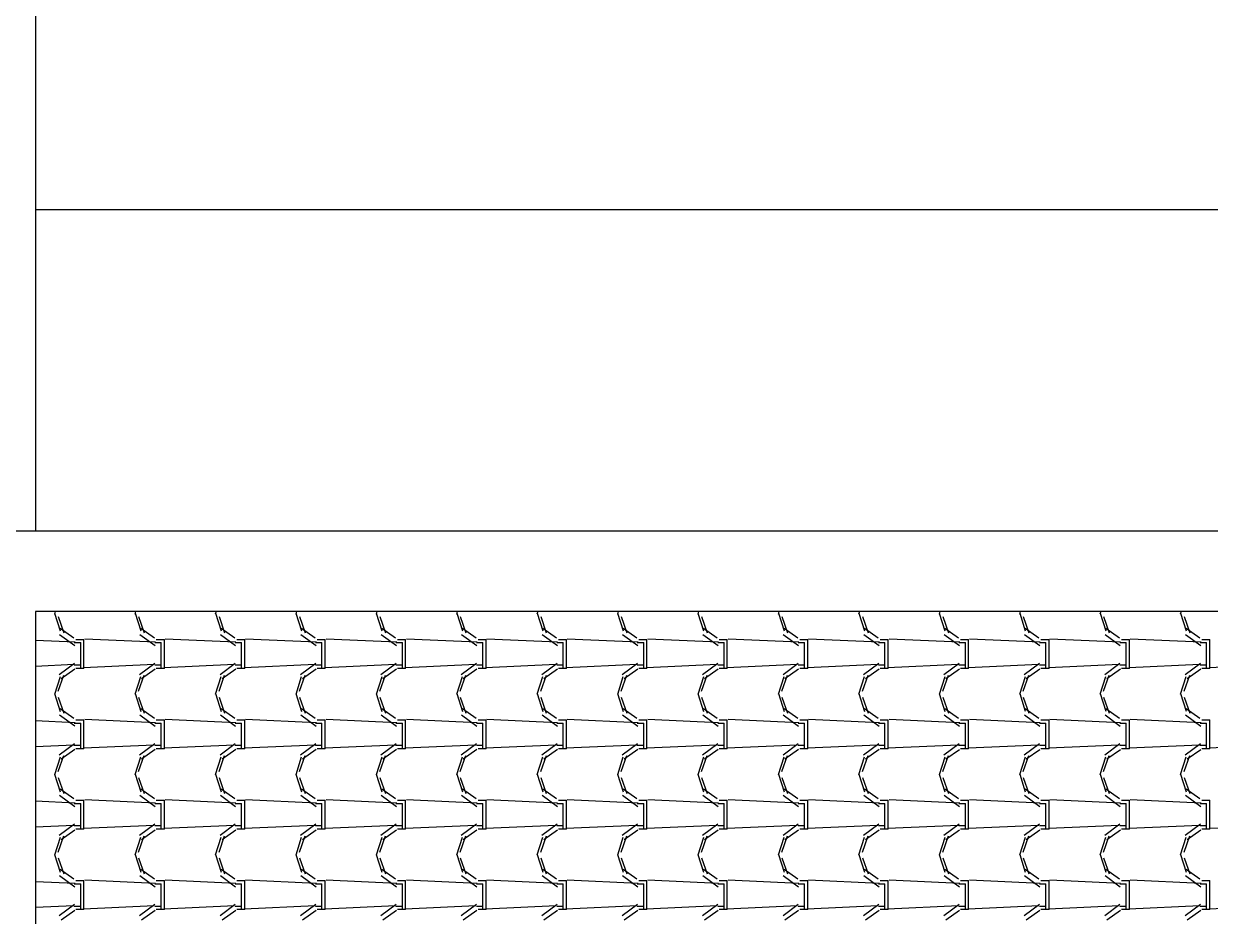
# Model space of a CAD drawing. Header units: millimetres. Extents: x -336 to -33, y -135 to 770.
# Drawn here: x -310.502 to -306.076, y 745.684 to 749.015 of the extents above; entities that cross this region are included whole.
import ezdxf

# ---------------------------------------------------------------- set-up
doc = ezdxf.new("R2010")
doc.units = ezdxf.units.MM
doc.header["$LTSCALE"] = 50
doc.header["$MEASUREMENT"] = 0
doc.layers.add('-HIDRO', color=8, linetype='CONTINUOUS')
doc.layers.add('COTA', color=7, linetype='CONTINUOUS')

msp = doc.modelspace()

# ---------------------------------------------------------------- linework, layer by layer
at = {"layer": '-HIDRO', "linetype": 'Continuous'}
for p, q in [((-310.458, 753.1228), (-310.458, 747.1206)), ((-302.758, 747.1206), (-310.758, 747.1206)), ((-303.058, 746.8206), (-310.458, 746.8206)), ((-310.458, 746.8206), (-310.458, 726.4028)), ((-310.3847, 746.8206), (-310.3876, 746.8114)), ((-310.3868, 746.8146), (-310.3658, 746.7486)), ((-310.3737, 746.802), (-310.3527, 746.742)), ((-310.0847, 746.8206), (-310.0876, 746.8114)), ((-310.0868, 746.8146), (-310.0658, 746.7486)), ((-310.0737, 746.802), (-310.0527, 746.742)), ((-309.7847, 746.8206), (-309.7876, 746.8114)), ((-309.7868, 746.8146), (-309.7658, 746.7486)), ((-309.7736, 746.802), (-309.7526, 746.742)), ((-309.4847, 746.8206), (-309.4876, 746.8114)), ((-309.4868, 746.8146), (-309.4658, 746.7486)), ((-309.4736, 746.802), (-309.4526, 746.742)), ((-309.1847, 746.8206), (-309.1876, 746.8114)), ((-309.1868, 746.8146), (-309.1658, 746.7486)), ((-309.1736, 746.802), (-309.1526, 746.742)), ((-308.8847, 746.8206), (-308.8876, 746.8114)), ((-308.8868, 746.8146), (-308.8658, 746.7486)), ((-308.8736, 746.802), (-308.8526, 746.742)), ((-308.5847, 746.8206), (-308.5876, 746.8114)), ((-308.5868, 746.8146), (-308.5658, 746.7486)), ((-308.5736, 746.802), (-308.5526, 746.742)), ((-308.2847, 746.8206), (-308.2876, 746.8114)), ((-308.2868, 746.8146), (-308.2658, 746.7486)), ((-308.2736, 746.802), (-308.2526, 746.742)), ((-307.9847, 746.8206), (-307.9876, 746.8114)), ((-307.9868, 746.8146), (-307.9658, 746.7486)), ((-307.9736, 746.802), (-307.9526, 746.742)), ((-307.6847, 746.8206), (-307.6876, 746.8114)), ((-307.6868, 746.8146), (-307.6658, 746.7486)), ((-307.6736, 746.802), (-307.6526, 746.742)), ((-307.3847, 746.8206), (-307.3876, 746.8114)), ((-307.3868, 746.8146), (-307.3658, 746.7486)), ((-307.3736, 746.802), (-307.3526, 746.742)), ((-307.0847, 746.8206), (-307.0876, 746.8114)), ((-307.0868, 746.8146), (-307.0658, 746.7486)), ((-307.0736, 746.802), (-307.0526, 746.742)), ((-306.7847, 746.8206), (-306.7876, 746.8114)), ((-306.7868, 746.8147), (-306.7658, 746.7487)), ((-306.7736, 746.802), (-306.7526, 746.742)), ((-306.4847, 746.8206), (-306.4876, 746.8114)), ((-306.4868, 746.8147), (-306.4658, 746.7487)), ((-306.4736, 746.802), (-306.4526, 746.742)), ((-306.1847, 746.8206), (-306.1876, 746.8114)), ((-306.1868, 746.8147), (-306.1658, 746.7487)), ((-306.1736, 746.802), (-306.1526, 746.742)), ((-310.3658, 746.7594), (-310.3148, 746.7234)), ((-310.0658, 746.7594), (-310.0148, 746.7234)), ((-309.7658, 746.7594), (-309.7148, 746.7234)), ((-309.4658, 746.7594), (-309.4148, 746.7234)), ((-309.1658, 746.7594), (-309.1148, 746.7234)), ((-308.8658, 746.7594), (-308.8148, 746.7234)), ((-308.5658, 746.7594), (-308.5148, 746.7234)), ((-308.2658, 746.7594), (-308.2148, 746.7234)), ((-307.9658, 746.7594), (-307.9148, 746.7234)), ((-307.6658, 746.7594), (-307.6148, 746.7234)), ((-307.3658, 746.7594), (-307.3148, 746.7234)), ((-307.0658, 746.7594), (-307.0148, 746.7234)), ((-306.7658, 746.7594), (-306.7148, 746.7234)), ((-306.4658, 746.7594), (-306.4148, 746.7234)), ((-306.1658, 746.7594), (-306.1148, 746.7234)), ((-310.3103, 746.7062), (-310.458, 746.7129)), ((-310.3685, 746.7358), (-310.3115, 746.6938)), ((-310.3134, 746.7049), (-310.2894, 746.7049)), ((-310.3074, 746.7169), (-310.2774, 746.7169)), ((-310.2894, 746.6209), (-310.2894, 746.7049)), ((-310.2774, 746.6209), (-310.2774, 746.7169)), ((-310.0103, 746.7062), (-310.2743, 746.7182)), ((-310.0685, 746.7358), (-310.0115, 746.6938)), ((-310.0134, 746.7049), (-309.9894, 746.7049)), ((-310.0074, 746.7169), (-309.9774, 746.7169)), ((-309.9894, 746.6209), (-309.9894, 746.7049)), ((-309.9774, 746.6209), (-309.9774, 746.7169)), ((-309.7103, 746.7062), (-309.9743, 746.7182)), ((-309.7685, 746.7358), (-309.7115, 746.6938)), ((-309.7134, 746.7049), (-309.6894, 746.7049)), ((-309.7074, 746.7169), (-309.6774, 746.7169)), ((-309.6894, 746.6209), (-309.6894, 746.7049)), ((-309.6774, 746.6209), (-309.6774, 746.7169)), ((-309.4103, 746.7062), (-309.6743, 746.7182)), ((-309.4685, 746.7358), (-309.4115, 746.6938)), ((-309.4134, 746.7049), (-309.3894, 746.7049)), ((-309.4074, 746.7169), (-309.3774, 746.7169)), ((-309.3894, 746.6209), (-309.3894, 746.7049)), ((-309.3774, 746.6209), (-309.3774, 746.7169)), ((-309.1103, 746.7062), (-309.3743, 746.7182)), ((-309.1685, 746.7358), (-309.1115, 746.6938)), ((-309.1134, 746.7049), (-309.0894, 746.7049)), ((-309.1074, 746.7169), (-309.0774, 746.7169)), ((-309.0894, 746.6209), (-309.0894, 746.7049)), ((-309.0774, 746.6209), (-309.0774, 746.7169)), ((-308.8103, 746.7062), (-309.0743, 746.7182)), ((-308.8685, 746.7358), (-308.8115, 746.6938)), ((-308.8134, 746.7049), (-308.7894, 746.7049)), ((-308.8074, 746.7169), (-308.7774, 746.7169)), ((-308.7894, 746.6209), (-308.7894, 746.7049)), ((-308.7774, 746.6209), (-308.7774, 746.7169)), ((-308.5103, 746.7062), (-308.7743, 746.7182)), ((-308.5685, 746.7358), (-308.5115, 746.6938)), ((-308.5134, 746.7049), (-308.4894, 746.7049)), ((-308.5074, 746.7169), (-308.4774, 746.7169)), ((-308.4894, 746.6209), (-308.4894, 746.7049)), ((-308.4774, 746.6209), (-308.4774, 746.7169)), ((-308.2103, 746.7062), (-308.4743, 746.7182)), ((-308.2685, 746.7358), (-308.2115, 746.6938)), ((-308.2134, 746.7049), (-308.1894, 746.7049)), ((-308.2074, 746.7169), (-308.1774, 746.7169)), ((-308.1894, 746.6209), (-308.1894, 746.7049)), ((-308.1774, 746.6209), (-308.1774, 746.7169)), ((-307.9103, 746.7062), (-308.1743, 746.7182)), ((-307.9685, 746.7358), (-307.9115, 746.6938)), ((-307.9134, 746.7049), (-307.8894, 746.7049)), ((-307.9074, 746.7169), (-307.8774, 746.7169)), ((-307.8894, 746.6209), (-307.8894, 746.7049)), ((-307.8774, 746.6209), (-307.8774, 746.7169)), ((-307.6103, 746.7062), (-307.8743, 746.7182)), ((-307.6685, 746.7358), (-307.6115, 746.6938)), ((-307.6134, 746.7049), (-307.5894, 746.7049)), ((-307.6074, 746.7169), (-307.5774, 746.7169)), ((-307.5894, 746.6209), (-307.5894, 746.7049)), ((-307.5774, 746.6209), (-307.5774, 746.7169)), ((-307.3103, 746.7062), (-307.5743, 746.7182)), ((-307.3685, 746.7358), (-307.3115, 746.6938)), ((-307.3134, 746.7049), (-307.2894, 746.7049)), ((-307.3074, 746.7169), (-307.2774, 746.7169)), ((-307.2894, 746.6209), (-307.2894, 746.7049)), ((-307.2774, 746.6209), (-307.2774, 746.7169)), ((-307.0103, 746.7062), (-307.2743, 746.7182)), ((-307.0685, 746.7358), (-307.0115, 746.6938)), ((-307.0134, 746.7049), (-306.9894, 746.7049)), ((-307.0074, 746.7169), (-306.9774, 746.7169)), ((-306.9894, 746.6209), (-306.9894, 746.7049)), ((-306.9774, 746.6209), (-306.9774, 746.7169)), ((-306.7103, 746.7062), (-306.9743, 746.7182)), ((-306.7685, 746.7358), (-306.7115, 746.6938)), ((-306.7134, 746.7049), (-306.6894, 746.7049)), ((-306.7074, 746.7169), (-306.6774, 746.7169)), ((-306.6894, 746.6209), (-306.6894, 746.7049)), ((-306.6774, 746.6209), (-306.6774, 746.7169)), ((-306.4103, 746.7062), (-306.6743, 746.7182)), ((-306.4685, 746.7358), (-306.4115, 746.6938)), ((-306.4134, 746.7049), (-306.3894, 746.7049)), ((-306.4074, 746.7169), (-306.3774, 746.7169)), ((-306.3894, 746.6209), (-306.3894, 746.7049)), ((-306.3774, 746.6209), (-306.3774, 746.7169)), ((-306.1103, 746.7062), (-306.3743, 746.7182)), ((-306.1685, 746.7358), (-306.1115, 746.6938)), ((-306.1134, 746.7049), (-306.0894, 746.7049)), ((-306.1074, 746.7169), (-306.0774, 746.7169)), ((-306.0894, 746.6209), (-306.0894, 746.7049)), ((-306.0774, 746.6209), (-306.0774, 746.7169)), ((-310.3154, 746.6229), (-310.458, 746.6165)), ((-310.3127, 746.6272), (-310.3697, 746.5852)), ((-310.2894, 746.6209), (-310.3134, 746.6209)), ((-310.2774, 746.6089), (-310.3074, 746.6089)), ((-310.2894, 746.6089), (-310.2894, 746.6209)), ((-310.0154, 746.6229), (-310.2794, 746.6109)), ((-310.2774, 746.6089), (-310.2774, 746.6209)), ((-310.0127, 746.6272), (-310.0697, 746.5852)), ((-309.9894, 746.6209), (-310.0134, 746.6209)), ((-309.9774, 746.6089), (-310.0074, 746.6089)), ((-309.9894, 746.6089), (-309.9894, 746.6209)), ((-309.7154, 746.6229), (-309.9794, 746.6109)), ((-309.9774, 746.6089), (-309.9774, 746.6209)), ((-309.7127, 746.6272), (-309.7697, 746.5852)), ((-309.6894, 746.6209), (-309.7134, 746.6209)), ((-309.6774, 746.6089), (-309.7074, 746.6089)), ((-309.6894, 746.6089), (-309.6894, 746.6209)), ((-309.4154, 746.6229), (-309.6794, 746.6109)), ((-309.6774, 746.6089), (-309.6774, 746.6209)), ((-309.4127, 746.6272), (-309.4697, 746.5852)), ((-309.3894, 746.6209), (-309.4134, 746.6209)), ((-309.3774, 746.6089), (-309.4074, 746.6089)), ((-309.3894, 746.6089), (-309.3894, 746.6209)), ((-309.1154, 746.6229), (-309.3794, 746.6109)), ((-309.3774, 746.6089), (-309.3774, 746.6209)), ((-309.1127, 746.6272), (-309.1697, 746.5852)), ((-309.0894, 746.6209), (-309.1134, 746.6209)), ((-309.0774, 746.6089), (-309.1074, 746.6089)), ((-309.0894, 746.6089), (-309.0894, 746.6209)), ((-308.8154, 746.6229), (-309.0794, 746.6109)), ((-309.0774, 746.6089), (-309.0774, 746.6209)), ((-308.8127, 746.6272), (-308.8697, 746.5852)), ((-308.7894, 746.6209), (-308.8134, 746.6209)), ((-308.7774, 746.6089), (-308.8074, 746.6089)), ((-308.7894, 746.6089), (-308.7894, 746.6209)), ((-308.5154, 746.6229), (-308.7794, 746.6109)), ((-308.7774, 746.6089), (-308.7774, 746.6209)), ((-308.5127, 746.6272), (-308.5697, 746.5852)), ((-308.4894, 746.6209), (-308.5134, 746.6209)), ((-308.4774, 746.6089), (-308.5074, 746.6089)), ((-308.4894, 746.6089), (-308.4894, 746.6209)), ((-308.2154, 746.6229), (-308.4794, 746.6109)), ((-308.4774, 746.6089), (-308.4774, 746.6209)), ((-308.2127, 746.6273), (-308.2697, 746.5853)), ((-308.1894, 746.6209), (-308.2134, 746.6209)), ((-308.1774, 746.6089), (-308.2074, 746.6089)), ((-308.1894, 746.6089), (-308.1894, 746.6209)), ((-307.9154, 746.6229), (-308.1794, 746.6109)), ((-308.1774, 746.6089), (-308.1774, 746.6209)), ((-307.9127, 746.6273), (-307.9697, 746.5853)), ((-307.8894, 746.6209), (-307.9134, 746.6209)), ((-307.8774, 746.6089), (-307.9074, 746.6089)), ((-307.8894, 746.6089), (-307.8894, 746.6209)), ((-307.6154, 746.6229), (-307.8794, 746.6109)), ((-307.8774, 746.6089), (-307.8774, 746.6209)), ((-307.6127, 746.6273), (-307.6697, 746.5853)), ((-307.5894, 746.6209), (-307.6134, 746.6209)), ((-307.5774, 746.6089), (-307.6074, 746.6089)), ((-307.5894, 746.6089), (-307.5894, 746.6209)), ((-307.3154, 746.6229), (-307.5794, 746.6109)), ((-307.5774, 746.6089), (-307.5774, 746.6209)), ((-307.3127, 746.6273), (-307.3697, 746.5853)), ((-307.2894, 746.6209), (-307.3134, 746.6209)), ((-307.2774, 746.6089), (-307.3074, 746.6089)), ((-307.2894, 746.6089), (-307.2894, 746.6209)), ((-307.0154, 746.6229), (-307.2794, 746.6109)), ((-307.2774, 746.6089), (-307.2774, 746.6209)), ((-307.0127, 746.6273), (-307.0697, 746.5853)), ((-306.9894, 746.6209), (-307.0134, 746.6209)), ((-306.9774, 746.6089), (-307.0074, 746.6089)), ((-306.9894, 746.6089), (-306.9894, 746.6209)), ((-306.7154, 746.6229), (-306.9794, 746.6109)), ((-306.9774, 746.6089), (-306.9774, 746.6209)), ((-306.7127, 746.6273), (-306.7697, 746.5853)), ((-306.6894, 746.6209), (-306.7134, 746.6209)), ((-306.6774, 746.6089), (-306.7074, 746.6089)), ((-306.6894, 746.6089), (-306.6894, 746.6209)), ((-306.4154, 746.6229), (-306.6794, 746.6109)), ((-306.6774, 746.6089), (-306.6774, 746.6209)), ((-306.4127, 746.6273), (-306.4697, 746.5853)), ((-306.3894, 746.6209), (-306.4134, 746.6209)), ((-306.3774, 746.6089), (-306.4074, 746.6089)), ((-306.3894, 746.6089), (-306.3894, 746.6209)), ((-306.1154, 746.6229), (-306.3794, 746.6109)), ((-306.3774, 746.6089), (-306.3774, 746.6209)), ((-306.1127, 746.6273), (-306.1697, 746.5853)), ((-306.0894, 746.6209), (-306.1134, 746.6209)), ((-306.0774, 746.6089), (-306.1074, 746.6089)), ((-306.0894, 746.6089), (-306.0894, 746.6209)), ((-305.8154, 746.6229), (-306.0794, 746.6109)), ((-306.0774, 746.6089), (-306.0774, 746.6209)), ((-310.3666, 746.5774), (-310.3876, 746.5114)), ((-310.3538, 746.5823), (-310.3748, 746.5223)), ((-310.3113, 746.6056), (-310.3623, 746.5696)), ((-310.0666, 746.5774), (-310.0876, 746.5114)), ((-310.0538, 746.5823), (-310.0748, 746.5223)), ((-310.0113, 746.6056), (-310.0623, 746.5696)), ((-309.7666, 746.5774), (-309.7876, 746.5114)), ((-309.7538, 746.5823), (-309.7748, 746.5223)), ((-309.7113, 746.6056), (-309.7623, 746.5696)), ((-309.4666, 746.5774), (-309.4876, 746.5114)), ((-309.4538, 746.5823), (-309.4748, 746.5223)), ((-309.4113, 746.6056), (-309.4623, 746.5696)), ((-309.1666, 746.5774), (-309.1876, 746.5114)), ((-309.1538, 746.5823), (-309.1748, 746.5223)), ((-309.1113, 746.6056), (-309.1623, 746.5696)), ((-308.8666, 746.5774), (-308.8876, 746.5114)), ((-308.8538, 746.5823), (-308.8748, 746.5223)), ((-308.8113, 746.6056), (-308.8623, 746.5696)), ((-308.5666, 746.5774), (-308.5876, 746.5114)), ((-308.5538, 746.5823), (-308.5748, 746.5223)), ((-308.5113, 746.6056), (-308.5623, 746.5696)), ((-308.2666, 746.5774), (-308.2876, 746.5114)), ((-308.2538, 746.5823), (-308.2748, 746.5223)), ((-308.2113, 746.6056), (-308.2623, 746.5696)), ((-307.9666, 746.5774), (-307.9876, 746.5114)), ((-307.9538, 746.5823), (-307.9748, 746.5223)), ((-307.9113, 746.6056), (-307.9623, 746.5696)), ((-307.6666, 746.5774), (-307.6876, 746.5114)), ((-307.6538, 746.5823), (-307.6748, 746.5223)), ((-307.6113, 746.6056), (-307.6623, 746.5696)), ((-307.3666, 746.5774), (-307.3876, 746.5114)), ((-307.3538, 746.5823), (-307.3748, 746.5223)), ((-307.3113, 746.6056), (-307.3623, 746.5696)), ((-307.0666, 746.5774), (-307.0876, 746.5114)), ((-307.0538, 746.5823), (-307.0748, 746.5223)), ((-307.0113, 746.6056), (-307.0623, 746.5696)), ((-306.7666, 746.5774), (-306.7876, 746.5114)), ((-306.7538, 746.5824), (-306.7748, 746.5224)), ((-306.7113, 746.6055), (-306.7623, 746.5695)), ((-306.4666, 746.5774), (-306.4876, 746.5114)), ((-306.4538, 746.5824), (-306.4748, 746.5224)), ((-306.4113, 746.6055), (-306.4623, 746.5695)), ((-306.1666, 746.5774), (-306.1876, 746.5114)), ((-306.1538, 746.5824), (-306.1748, 746.5224)), ((-306.1113, 746.6055), (-306.1623, 746.5695)), ((-310.3868, 746.5146), (-310.3658, 746.4486)), ((-310.3737, 746.502), (-310.3527, 746.442)), ((-310.0868, 746.5146), (-310.0658, 746.4486)), ((-310.0737, 746.502), (-310.0527, 746.442)), ((-309.7868, 746.5146), (-309.7658, 746.4486)), ((-309.7736, 746.502), (-309.7526, 746.442)), ((-309.4868, 746.5146), (-309.4658, 746.4486)), ((-309.4736, 746.502), (-309.4526, 746.442)), ((-309.1868, 746.5146), (-309.1658, 746.4486)), ((-309.1736, 746.502), (-309.1526, 746.442)), ((-308.8868, 746.5146), (-308.8658, 746.4486)), ((-308.8736, 746.502), (-308.8526, 746.442)), ((-308.5868, 746.5146), (-308.5658, 746.4486)), ((-308.5736, 746.502), (-308.5526, 746.442)), ((-308.2868, 746.5146), (-308.2658, 746.4486)), ((-308.2736, 746.502), (-308.2526, 746.442)), ((-307.9868, 746.5146), (-307.9658, 746.4486)), ((-307.9736, 746.502), (-307.9526, 746.442)), ((-307.6868, 746.5146), (-307.6658, 746.4486)), ((-307.6736, 746.502), (-307.6526, 746.442)), ((-307.3868, 746.5146), (-307.3658, 746.4486)), ((-307.3736, 746.502), (-307.3526, 746.442)), ((-307.0868, 746.5146), (-307.0658, 746.4486)), ((-307.0736, 746.502), (-307.0526, 746.442)), ((-306.7868, 746.5147), (-306.7658, 746.4487)), ((-306.7736, 746.502), (-306.7526, 746.442)), ((-306.4868, 746.5147), (-306.4658, 746.4487)), ((-306.4736, 746.502), (-306.4526, 746.442)), ((-306.1868, 746.5147), (-306.1658, 746.4487)), ((-306.1736, 746.502), (-306.1526, 746.442)), ((-310.3685, 746.4359), (-310.3115, 746.3939)), ((-310.3658, 746.4594), (-310.3148, 746.4234)), ((-310.0685, 746.4358), (-310.0115, 746.3938)), ((-310.0658, 746.4594), (-310.0148, 746.4234)), ((-309.7685, 746.4358), (-309.7115, 746.3938)), ((-309.7658, 746.4594), (-309.7148, 746.4234)), ((-309.4685, 746.4358), (-309.4115, 746.3938)), ((-309.4658, 746.4594), (-309.4148, 746.4234)), ((-309.1685, 746.4358), (-309.1115, 746.3938)), ((-309.1658, 746.4594), (-309.1148, 746.4234)), ((-308.8685, 746.4358), (-308.8115, 746.3938)), ((-308.8658, 746.4594), (-308.8148, 746.4234)), ((-308.5685, 746.4358), (-308.5115, 746.3938)), ((-308.5658, 746.4594), (-308.5148, 746.4234)), ((-308.2685, 746.4358), (-308.2115, 746.3938)), ((-308.2658, 746.4594), (-308.2148, 746.4234)), ((-307.9685, 746.4358), (-307.9115, 746.3938)), ((-307.9658, 746.4594), (-307.9148, 746.4234)), ((-307.6685, 746.4358), (-307.6115, 746.3938)), ((-307.6658, 746.4594), (-307.6148, 746.4234)), ((-307.3685, 746.4358), (-307.3115, 746.3938)), ((-307.3658, 746.4594), (-307.3148, 746.4234)), ((-307.0685, 746.4358), (-307.0115, 746.3938)), ((-307.0658, 746.4594), (-307.0148, 746.4234)), ((-306.7685, 746.4358), (-306.7115, 746.3938)), ((-306.7658, 746.4594), (-306.7148, 746.4234)), ((-306.4685, 746.4358), (-306.4115, 746.3938)), ((-306.4658, 746.4594), (-306.4148, 746.4234)), ((-306.1685, 746.4358), (-306.1115, 746.3938)), ((-306.1658, 746.4594), (-306.1148, 746.4234)), ((-310.3103, 746.4062), (-310.458, 746.4129)), ((-310.3134, 746.4049), (-310.2894, 746.4049)), ((-310.3074, 746.4169), (-310.2774, 746.4169)), ((-310.2894, 746.3209), (-310.2894, 746.4049)), ((-310.2774, 746.3209), (-310.2774, 746.4169)), ((-310.0103, 746.4062), (-310.2743, 746.4182)), ((-310.0134, 746.4049), (-309.9894, 746.4049)), ((-310.0074, 746.4169), (-309.9774, 746.4169)), ((-309.9894, 746.3209), (-309.9894, 746.4049)), ((-309.9774, 746.3209), (-309.9774, 746.4169)), ((-309.7103, 746.4062), (-309.9743, 746.4182)), ((-309.7134, 746.4049), (-309.6894, 746.4049)), ((-309.7074, 746.4169), (-309.6774, 746.4169)), ((-309.6894, 746.3209), (-309.6894, 746.4049)), ((-309.6774, 746.3209), (-309.6774, 746.4169)), ((-309.4103, 746.4062), (-309.6743, 746.4182)), ((-309.4134, 746.4049), (-309.3894, 746.4049)), ((-309.4074, 746.4169), (-309.3774, 746.4169)), ((-309.3894, 746.3209), (-309.3894, 746.4049)), ((-309.3774, 746.3209), (-309.3774, 746.4169)), ((-309.1103, 746.4062), (-309.3743, 746.4182)), ((-309.1134, 746.4049), (-309.0894, 746.4049)), ((-309.1074, 746.4169), (-309.0774, 746.4169)), ((-309.0894, 746.3209), (-309.0894, 746.4049)), ((-309.0774, 746.3209), (-309.0774, 746.4169)), ((-308.8103, 746.4062), (-309.0743, 746.4182)), ((-308.8134, 746.4049), (-308.7894, 746.4049)), ((-308.8074, 746.4169), (-308.7774, 746.4169)), ((-308.7894, 746.3209), (-308.7894, 746.4049)), ((-308.7774, 746.3209), (-308.7774, 746.4169)), ((-308.5103, 746.4062), (-308.7743, 746.4182)), ((-308.5134, 746.4049), (-308.4894, 746.4049)), ((-308.5074, 746.4169), (-308.4774, 746.4169)), ((-308.4894, 746.3209), (-308.4894, 746.4049)), ((-308.4774, 746.3209), (-308.4774, 746.4169)), ((-308.2103, 746.4062), (-308.4743, 746.4182)), ((-308.2134, 746.4049), (-308.1894, 746.4049)), ((-308.2074, 746.4169), (-308.1774, 746.4169)), ((-308.1894, 746.3209), (-308.1894, 746.4049)), ((-308.1774, 746.3209), (-308.1774, 746.4169)), ((-307.9103, 746.4062), (-308.1743, 746.4182)), ((-307.9134, 746.4049), (-307.8894, 746.4049)), ((-307.9074, 746.4169), (-307.8774, 746.4169)), ((-307.8894, 746.3209), (-307.8894, 746.4049)), ((-307.8774, 746.3209), (-307.8774, 746.4169)), ((-307.6103, 746.4062), (-307.8743, 746.4182)), ((-307.6134, 746.4049), (-307.5894, 746.4049)), ((-307.6074, 746.4169), (-307.5774, 746.4169)), ((-307.5894, 746.3209), (-307.5894, 746.4049)), ((-307.5774, 746.3209), (-307.5774, 746.4169)), ((-307.3103, 746.4062), (-307.5743, 746.4182)), ((-307.3134, 746.4049), (-307.2894, 746.4049)), ((-307.3074, 746.4169), (-307.2774, 746.4169)), ((-307.2894, 746.3209), (-307.2894, 746.4049)), ((-307.2774, 746.3209), (-307.2774, 746.4169)), ((-307.0103, 746.4062), (-307.2743, 746.4182)), ((-307.0134, 746.4049), (-306.9894, 746.4049)), ((-307.0074, 746.4169), (-306.9774, 746.4169)), ((-306.9894, 746.3209), (-306.9894, 746.4049)), ((-306.9774, 746.3209), (-306.9774, 746.4169)), ((-306.7103, 746.4062), (-306.9743, 746.4182)), ((-306.7134, 746.4049), (-306.6894, 746.4049)), ((-306.7074, 746.4169), (-306.6774, 746.4169)), ((-306.6894, 746.3209), (-306.6894, 746.4049)), ((-306.6774, 746.3209), (-306.6774, 746.4169)), ((-306.4103, 746.4062), (-306.6743, 746.4182)), ((-306.4134, 746.4049), (-306.3894, 746.4049)), ((-306.4074, 746.4169), (-306.3774, 746.4169)), ((-306.3894, 746.3209), (-306.3894, 746.4049)), ((-306.3774, 746.3209), (-306.3774, 746.4169)), ((-306.1103, 746.4062), (-306.3743, 746.4182)), ((-306.1134, 746.4049), (-306.0894, 746.4049)), ((-306.1074, 746.4169), (-306.0774, 746.4169)), ((-306.0894, 746.3209), (-306.0894, 746.4049)), ((-306.0774, 746.3209), (-306.0774, 746.4169)), ((-310.3154, 746.3229), (-310.458, 746.3165)), ((-310.3127, 746.3272), (-310.3697, 746.2852)), ((-310.3113, 746.3056), (-310.3623, 746.2696)), ((-310.2894, 746.3209), (-310.3134, 746.3209)), ((-310.2774, 746.3089), (-310.3074, 746.3089)), ((-310.2894, 746.3089), (-310.2894, 746.3209)), ((-310.0154, 746.3229), (-310.2794, 746.3109)), ((-310.2774, 746.3089), (-310.2774, 746.3209)), ((-310.0127, 746.3272), (-310.0697, 746.2852)), ((-310.0113, 746.3056), (-310.0623, 746.2696)), ((-309.9894, 746.3209), (-310.0134, 746.3209)), ((-309.9774, 746.3089), (-310.0074, 746.3089)), ((-309.9894, 746.3089), (-309.9894, 746.3209)), ((-309.7154, 746.3229), (-309.9794, 746.3109)), ((-309.9774, 746.3089), (-309.9774, 746.3209)), ((-309.7127, 746.3272), (-309.7697, 746.2852)), ((-309.7113, 746.3056), (-309.7623, 746.2696)), ((-309.6894, 746.3209), (-309.7134, 746.3209)), ((-309.6774, 746.3089), (-309.7074, 746.3089)), ((-309.6894, 746.3089), (-309.6894, 746.3209)), ((-309.4154, 746.3229), (-309.6794, 746.3109)), ((-309.6774, 746.3089), (-309.6774, 746.3209)), ((-309.4127, 746.3272), (-309.4697, 746.2852)), ((-309.4113, 746.3056), (-309.4623, 746.2696)), ((-309.3894, 746.3209), (-309.4134, 746.3209)), ((-309.3774, 746.3089), (-309.4074, 746.3089)), ((-309.3894, 746.3089), (-309.3894, 746.3209)), ((-309.1154, 746.3229), (-309.3794, 746.3109)), ((-309.3774, 746.3089), (-309.3774, 746.3209)), ((-309.1127, 746.3272), (-309.1697, 746.2852)), ((-309.1113, 746.3056), (-309.1623, 746.2696)), ((-309.0894, 746.3209), (-309.1134, 746.3209)), ((-309.0774, 746.3089), (-309.1074, 746.3089)), ((-309.0894, 746.3089), (-309.0894, 746.3209)), ((-308.8154, 746.3229), (-309.0794, 746.3109)), ((-309.0774, 746.3089), (-309.0774, 746.3209)), ((-308.8127, 746.3272), (-308.8697, 746.2852)), ((-308.8113, 746.3056), (-308.8623, 746.2696)), ((-308.7894, 746.3209), (-308.8134, 746.3209)), ((-308.7774, 746.3089), (-308.8074, 746.3089)), ((-308.7894, 746.3089), (-308.7894, 746.3209)), ((-308.5154, 746.3229), (-308.7794, 746.3109)), ((-308.7774, 746.3089), (-308.7774, 746.3209)), ((-308.5127, 746.3273), (-308.5697, 746.2853)), ((-308.5113, 746.3056), (-308.5623, 746.2696)), ((-308.4894, 746.3209), (-308.5134, 746.3209)), ((-308.4774, 746.3089), (-308.5074, 746.3089)), ((-308.4894, 746.3089), (-308.4894, 746.3209)), ((-308.2154, 746.3229), (-308.4794, 746.3109)), ((-308.4774, 746.3089), (-308.4774, 746.3209)), ((-308.2127, 746.3273), (-308.2697, 746.2853)), ((-308.2113, 746.3056), (-308.2623, 746.2696)), ((-308.1894, 746.3209), (-308.2134, 746.3209)), ((-308.1774, 746.3089), (-308.2074, 746.3089)), ((-308.1894, 746.3089), (-308.1894, 746.3209)), ((-307.9154, 746.3229), (-308.1794, 746.3109)), ((-308.1774, 746.3089), (-308.1774, 746.3209)), ((-307.9127, 746.3273), (-307.9697, 746.2853)), ((-307.9113, 746.3056), (-307.9623, 746.2696)), ((-307.8894, 746.3209), (-307.9134, 746.3209)), ((-307.8774, 746.3089), (-307.9074, 746.3089)), ((-307.8894, 746.3089), (-307.8894, 746.3209)), ((-307.6154, 746.3229), (-307.8794, 746.3109)), ((-307.8774, 746.3089), (-307.8774, 746.3209)), ((-307.6127, 746.3273), (-307.6697, 746.2853)), ((-307.6113, 746.3056), (-307.6623, 746.2696)), ((-307.5894, 746.3209), (-307.6134, 746.3209)), ((-307.5774, 746.3089), (-307.6074, 746.3089)), ((-307.5894, 746.3089), (-307.5894, 746.3209)), ((-307.3154, 746.3229), (-307.5794, 746.3109)), ((-307.5774, 746.3089), (-307.5774, 746.3209)), ((-307.3127, 746.3273), (-307.3697, 746.2853)), ((-307.3113, 746.3056), (-307.3623, 746.2696)), ((-307.2894, 746.3209), (-307.3134, 746.3209)), ((-307.2774, 746.3089), (-307.3074, 746.3089)), ((-307.2894, 746.3089), (-307.2894, 746.3209)), ((-307.0154, 746.3229), (-307.2794, 746.3109)), ((-307.2774, 746.3089), (-307.2774, 746.3209)), ((-307.0127, 746.3273), (-307.0697, 746.2853)), ((-307.0113, 746.3055), (-307.0623, 746.2695)), ((-306.9894, 746.3209), (-307.0134, 746.3209)), ((-306.9774, 746.3089), (-307.0074, 746.3089)), ((-306.9894, 746.3089), (-306.9894, 746.3209)), ((-306.7154, 746.3229), (-306.9794, 746.3109)), ((-306.9774, 746.3089), (-306.9774, 746.3209)), ((-306.7127, 746.3273), (-306.7697, 746.2853)), ((-306.7113, 746.3055), (-306.7623, 746.2695)), ((-306.6894, 746.3209), (-306.7134, 746.3209)), ((-306.6774, 746.3089), (-306.7074, 746.3089)), ((-306.6894, 746.3089), (-306.6894, 746.3209)), ((-306.4154, 746.3229), (-306.6794, 746.3109)), ((-306.6774, 746.3089), (-306.6774, 746.3209)), ((-306.4127, 746.3273), (-306.4697, 746.2853)), ((-306.4113, 746.3055), (-306.4623, 746.2695)), ((-306.3894, 746.3209), (-306.4134, 746.3209)), ((-306.3774, 746.3089), (-306.4074, 746.3089)), ((-306.3894, 746.3089), (-306.3894, 746.3209)), ((-306.1154, 746.3229), (-306.3794, 746.3109)), ((-306.3774, 746.3089), (-306.3774, 746.3209)), ((-306.1127, 746.3273), (-306.1697, 746.2853)), ((-306.1113, 746.3055), (-306.1623, 746.2695)), ((-306.0894, 746.3209), (-306.1134, 746.3209)), ((-306.0774, 746.3089), (-306.1074, 746.3089)), ((-306.0894, 746.3089), (-306.0894, 746.3209)), ((-305.8154, 746.3229), (-306.0794, 746.3109)), ((-306.0774, 746.3089), (-306.0774, 746.3209)), ((-310.3666, 746.2774), (-310.3876, 746.2114)), ((-310.3538, 746.2823), (-310.3748, 746.2223)), ((-310.0666, 746.2774), (-310.0876, 746.2114)), ((-310.0538, 746.2823), (-310.0748, 746.2223)), ((-309.7666, 746.2774), (-309.7876, 746.2114)), ((-309.7538, 746.2823), (-309.7748, 746.2223)), ((-309.4666, 746.2774), (-309.4876, 746.2114)), ((-309.4538, 746.2823), (-309.4748, 746.2223)), ((-309.1666, 746.2774), (-309.1876, 746.2114)), ((-309.1538, 746.2823), (-309.1748, 746.2223)), ((-308.8666, 746.2774), (-308.8876, 746.2114)), ((-308.8538, 746.2823), (-308.8748, 746.2223)), ((-308.5666, 746.2774), (-308.5876, 746.2114)), ((-308.5538, 746.2823), (-308.5748, 746.2223)), ((-308.2666, 746.2774), (-308.2876, 746.2114)), ((-308.2538, 746.2823), (-308.2748, 746.2223)), ((-307.9666, 746.2774), (-307.9876, 746.2114)), ((-307.9538, 746.2823), (-307.9748, 746.2223)), ((-307.6666, 746.2774), (-307.6876, 746.2114)), ((-307.6538, 746.2823), (-307.6748, 746.2223)), ((-307.3666, 746.2774), (-307.3876, 746.2114)), ((-307.3538, 746.2823), (-307.3748, 746.2223)), ((-307.0666, 746.2774), (-307.0876, 746.2114)), ((-307.0538, 746.2823), (-307.0748, 746.2223)), ((-306.7666, 746.2774), (-306.7876, 746.2114)), ((-306.7538, 746.2824), (-306.7748, 746.2224)), ((-306.4666, 746.2774), (-306.4876, 746.2114)), ((-306.4538, 746.2824), (-306.4748, 746.2224)), ((-306.1666, 746.2774), (-306.1876, 746.2114)), ((-306.1538, 746.2824), (-306.1748, 746.2224)), ((-310.3868, 746.2146), (-310.3658, 746.1486)), ((-310.0868, 746.2146), (-310.0658, 746.1486)), ((-309.7868, 746.2146), (-309.7658, 746.1486)), ((-309.4868, 746.2146), (-309.4658, 746.1486)), ((-309.1868, 746.2146), (-309.1658, 746.1486)), ((-308.8868, 746.2146), (-308.8658, 746.1486)), ((-308.5868, 746.2146), (-308.5658, 746.1486)), ((-308.2868, 746.2146), (-308.2658, 746.1486)), ((-307.9868, 746.2146), (-307.9658, 746.1486)), ((-307.6868, 746.2146), (-307.6658, 746.1486)), ((-307.3868, 746.2146), (-307.3658, 746.1486)), ((-307.0868, 746.2146), (-307.0658, 746.1486)), ((-306.7868, 746.2147), (-306.7658, 746.1487)), ((-306.4868, 746.2147), (-306.4658, 746.1487)), ((-306.1868, 746.2147), (-306.1658, 746.1487)), ((-310.3737, 746.202), (-310.3527, 746.142)), ((-310.0737, 746.202), (-310.0527, 746.142)), ((-309.7736, 746.202), (-309.7526, 746.142)), ((-309.4736, 746.202), (-309.4526, 746.142)), ((-309.1736, 746.202), (-309.1526, 746.142)), ((-308.8736, 746.202), (-308.8526, 746.142)), ((-308.5736, 746.202), (-308.5526, 746.142)), ((-308.2736, 746.202), (-308.2526, 746.142)), ((-307.9736, 746.202), (-307.9526, 746.142)), ((-307.6736, 746.202), (-307.6526, 746.142)), ((-307.3736, 746.202), (-307.3526, 746.142)), ((-307.0736, 746.202), (-307.0526, 746.142)), ((-306.7736, 746.202), (-306.7526, 746.142)), ((-306.4736, 746.202), (-306.4526, 746.142)), ((-306.1736, 746.202), (-306.1526, 746.142)), ((-310.3685, 746.1359), (-310.3115, 746.0939)), ((-310.3658, 746.1594), (-310.3148, 746.1234)), ((-310.0685, 746.1359), (-310.0115, 746.0939)), ((-310.0658, 746.1594), (-310.0148, 746.1234)), ((-309.7685, 746.1358), (-309.7115, 746.0938)), ((-309.7658, 746.1594), (-309.7148, 746.1234)), ((-309.4685, 746.1358), (-309.4115, 746.0938)), ((-309.4658, 746.1594), (-309.4148, 746.1234)), ((-309.1685, 746.1358), (-309.1115, 746.0938)), ((-309.1658, 746.1594), (-309.1148, 746.1234)), ((-308.8685, 746.1358), (-308.8115, 746.0938)), ((-308.8658, 746.1594), (-308.8148, 746.1234)), ((-308.5685, 746.1358), (-308.5115, 746.0938)), ((-308.5658, 746.1594), (-308.5148, 746.1234)), ((-308.2685, 746.1358), (-308.2115, 746.0938)), ((-308.2658, 746.1594), (-308.2148, 746.1234)), ((-307.9685, 746.1358), (-307.9115, 746.0938)), ((-307.9658, 746.1594), (-307.9148, 746.1234)), ((-307.6685, 746.1358), (-307.6115, 746.0938)), ((-307.6658, 746.1594), (-307.6148, 746.1234)), ((-307.3685, 746.1358), (-307.3115, 746.0938)), ((-307.3658, 746.1594), (-307.3148, 746.1234)), ((-307.0685, 746.1358), (-307.0115, 746.0938)), ((-307.0658, 746.1594), (-307.0148, 746.1234)), ((-306.7685, 746.1358), (-306.7115, 746.0938)), ((-306.7658, 746.1594), (-306.7148, 746.1234)), ((-306.4685, 746.1358), (-306.4115, 746.0938)), ((-306.4658, 746.1594), (-306.4148, 746.1234)), ((-306.1685, 746.1358), (-306.1115, 746.0938)), ((-306.1658, 746.1594), (-306.1148, 746.1234)), ((-310.3103, 746.1062), (-310.458, 746.1129)), ((-310.3134, 746.1049), (-310.2894, 746.1049)), ((-310.3074, 746.1169), (-310.2774, 746.1169)), ((-310.2894, 746.0209), (-310.2894, 746.1049)), ((-310.2774, 746.0209), (-310.2774, 746.1169)), ((-310.0103, 746.1062), (-310.2743, 746.1182)), ((-310.0134, 746.1049), (-309.9894, 746.1049)), ((-310.0074, 746.1169), (-309.9774, 746.1169)), ((-309.9894, 746.0209), (-309.9894, 746.1049)), ((-309.9774, 746.0209), (-309.9774, 746.1169)), ((-309.7103, 746.1062), (-309.9743, 746.1182)), ((-309.7134, 746.1049), (-309.6894, 746.1049)), ((-309.7074, 746.1169), (-309.6774, 746.1169)), ((-309.6894, 746.0209), (-309.6894, 746.1049)), ((-309.6774, 746.0209), (-309.6774, 746.1169)), ((-309.4103, 746.1062), (-309.6743, 746.1182)), ((-309.4134, 746.1049), (-309.3894, 746.1049)), ((-309.4074, 746.1169), (-309.3774, 746.1169)), ((-309.3894, 746.0209), (-309.3894, 746.1049)), ((-309.3774, 746.0209), (-309.3774, 746.1169)), ((-309.1103, 746.1062), (-309.3743, 746.1182)), ((-309.1134, 746.1049), (-309.0894, 746.1049)), ((-309.1074, 746.1169), (-309.0774, 746.1169)), ((-309.0894, 746.0209), (-309.0894, 746.1049)), ((-309.0774, 746.0209), (-309.0774, 746.1169)), ((-308.8103, 746.1062), (-309.0743, 746.1182)), ((-308.8134, 746.1049), (-308.7894, 746.1049)), ((-308.8074, 746.1169), (-308.7774, 746.1169)), ((-308.7894, 746.0209), (-308.7894, 746.1049)), ((-308.7774, 746.0209), (-308.7774, 746.1169)), ((-308.5103, 746.1062), (-308.7743, 746.1182)), ((-308.5134, 746.1049), (-308.4894, 746.1049)), ((-308.5074, 746.1169), (-308.4774, 746.1169)), ((-308.4894, 746.0209), (-308.4894, 746.1049)), ((-308.4774, 746.0209), (-308.4774, 746.1169)), ((-308.2103, 746.1062), (-308.4743, 746.1182)), ((-308.2134, 746.1049), (-308.1894, 746.1049)), ((-308.2074, 746.1169), (-308.1774, 746.1169)), ((-308.1894, 746.0209), (-308.1894, 746.1049)), ((-308.1774, 746.0209), (-308.1774, 746.1169)), ((-307.9103, 746.1062), (-308.1743, 746.1182)), ((-307.9134, 746.1049), (-307.8894, 746.1049)), ((-307.9074, 746.1169), (-307.8774, 746.1169)), ((-307.8894, 746.0209), (-307.8894, 746.1049)), ((-307.8774, 746.0209), (-307.8774, 746.1169)), ((-307.6103, 746.1062), (-307.8743, 746.1182)), ((-307.6134, 746.1049), (-307.5894, 746.1049)), ((-307.6074, 746.1169), (-307.5774, 746.1169)), ((-307.5894, 746.0209), (-307.5894, 746.1049)), ((-307.5774, 746.0209), (-307.5774, 746.1169)), ((-307.3103, 746.1062), (-307.5743, 746.1182)), ((-307.3134, 746.1049), (-307.2894, 746.1049)), ((-307.3074, 746.1169), (-307.2774, 746.1169)), ((-307.2894, 746.0209), (-307.2894, 746.1049)), ((-307.2774, 746.0209), (-307.2774, 746.1169)), ((-307.0103, 746.1062), (-307.2743, 746.1182)), ((-307.0134, 746.1049), (-306.9894, 746.1049)), ((-307.0074, 746.1169), (-306.9774, 746.1169)), ((-306.9894, 746.0209), (-306.9894, 746.1049)), ((-306.9774, 746.0209), (-306.9774, 746.1169)), ((-306.7103, 746.1062), (-306.9743, 746.1182)), ((-306.7134, 746.1049), (-306.6894, 746.1049)), ((-306.7074, 746.1169), (-306.6774, 746.1169)), ((-306.6894, 746.0209), (-306.6894, 746.1049)), ((-306.6774, 746.0209), (-306.6774, 746.1169)), ((-306.4103, 746.1062), (-306.6743, 746.1182)), ((-306.4134, 746.1049), (-306.3894, 746.1049)), ((-306.4074, 746.1169), (-306.3774, 746.1169)), ((-306.3894, 746.0209), (-306.3894, 746.1049)), ((-306.3774, 746.0209), (-306.3774, 746.1169)), ((-306.1103, 746.1062), (-306.3743, 746.1182)), ((-306.1134, 746.1049), (-306.0894, 746.1049)), ((-306.1074, 746.1169), (-306.0774, 746.1169)), ((-306.0894, 746.0209), (-306.0894, 746.1049)), ((-306.0774, 746.0209), (-306.0774, 746.1169)), ((-310.3154, 746.0229), (-310.458, 746.0165)), ((-310.3127, 746.0272), (-310.3697, 745.9852)), ((-310.3113, 746.0056), (-310.3623, 745.9696)), ((-310.2894, 746.0209), (-310.3134, 746.0209)), ((-310.2774, 746.0089), (-310.3074, 746.0089)), ((-310.2894, 746.0089), (-310.2894, 746.0209)), ((-310.0154, 746.0229), (-310.2794, 746.0109)), ((-310.2774, 746.0089), (-310.2774, 746.0209)), ((-310.0127, 746.0272), (-310.0697, 745.9852)), ((-310.0113, 746.0056), (-310.0623, 745.9696)), ((-309.9894, 746.0209), (-310.0134, 746.0209)), ((-309.9774, 746.0089), (-310.0074, 746.0089)), ((-309.9894, 746.0089), (-309.9894, 746.0209)), ((-309.7154, 746.0229), (-309.9794, 746.0109)), ((-309.9774, 746.0089), (-309.9774, 746.0209)), ((-309.7127, 746.0272), (-309.7697, 745.9852)), ((-309.7113, 746.0056), (-309.7623, 745.9696)), ((-309.6894, 746.0209), (-309.7134, 746.0209)), ((-309.6774, 746.0089), (-309.7074, 746.0089)), ((-309.6894, 746.0089), (-309.6894, 746.0209)), ((-309.4154, 746.0229), (-309.6794, 746.0109)), ((-309.6774, 746.0089), (-309.6774, 746.0209)), ((-309.4127, 746.0272), (-309.4697, 745.9852)), ((-309.4113, 746.0056), (-309.4623, 745.9696)), ((-309.3894, 746.0209), (-309.4134, 746.0209)), ((-309.3774, 746.0089), (-309.4074, 746.0089)), ((-309.3894, 746.0089), (-309.3894, 746.0209)), ((-309.1154, 746.0229), (-309.3794, 746.0109)), ((-309.3774, 746.0089), (-309.3774, 746.0209)), ((-309.1127, 746.0272), (-309.1697, 745.9852)), ((-309.1113, 746.0056), (-309.1623, 745.9696)), ((-309.0894, 746.0209), (-309.1134, 746.0209)), ((-309.0774, 746.0089), (-309.1074, 746.0089)), ((-309.0894, 746.0089), (-309.0894, 746.0209)), ((-308.8154, 746.0229), (-309.0794, 746.0109)), ((-309.0774, 746.0089), (-309.0774, 746.0209)), ((-308.8127, 746.0273), (-308.8697, 745.9853)), ((-308.8113, 746.0056), (-308.8623, 745.9696)), ((-308.7894, 746.0209), (-308.8134, 746.0209)), ((-308.7774, 746.0089), (-308.8074, 746.0089)), ((-308.7894, 746.0089), (-308.7894, 746.0209)), ((-308.5154, 746.0229), (-308.7794, 746.0109)), ((-308.7774, 746.0089), (-308.7774, 746.0209)), ((-308.5127, 746.0273), (-308.5697, 745.9853)), ((-308.5113, 746.0056), (-308.5623, 745.9696)), ((-308.4894, 746.0209), (-308.5134, 746.0209)), ((-308.4774, 746.0089), (-308.5074, 746.0089)), ((-308.4894, 746.0089), (-308.4894, 746.0209)), ((-308.2154, 746.0229), (-308.4794, 746.0109)), ((-308.4774, 746.0089), (-308.4774, 746.0209)), ((-308.2127, 746.0273), (-308.2697, 745.9853)), ((-308.2113, 746.0056), (-308.2623, 745.9696)), ((-308.1894, 746.0209), (-308.2134, 746.0209)), ((-308.1774, 746.0089), (-308.2074, 746.0089)), ((-308.1894, 746.0089), (-308.1894, 746.0209)), ((-307.9154, 746.0229), (-308.1794, 746.0109)), ((-308.1774, 746.0089), (-308.1774, 746.0209)), ((-307.9127, 746.0273), (-307.9697, 745.9853)), ((-307.9113, 746.0056), (-307.9623, 745.9696)), ((-307.8894, 746.0209), (-307.9134, 746.0209)), ((-307.8774, 746.0089), (-307.9074, 746.0089)), ((-307.8894, 746.0089), (-307.8894, 746.0209)), ((-307.6154, 746.0229), (-307.8794, 746.0109)), ((-307.8774, 746.0089), (-307.8774, 746.0209)), ((-307.6127, 746.0273), (-307.6697, 745.9853)), ((-307.6113, 746.0055), (-307.6623, 745.9695)), ((-307.5894, 746.0209), (-307.6134, 746.0209)), ((-307.5774, 746.0089), (-307.6074, 746.0089)), ((-307.5894, 746.0089), (-307.5894, 746.0209)), ((-307.3154, 746.0229), (-307.5794, 746.0109)), ((-307.5774, 746.0089), (-307.5774, 746.0209)), ((-307.3127, 746.0273), (-307.3697, 745.9853)), ((-307.3113, 746.0055), (-307.3623, 745.9695)), ((-307.2894, 746.0209), (-307.3134, 746.0209)), ((-307.2774, 746.0089), (-307.3074, 746.0089)), ((-307.2894, 746.0089), (-307.2894, 746.0209)), ((-307.0154, 746.0229), (-307.2794, 746.0109)), ((-307.2774, 746.0089), (-307.2774, 746.0209)), ((-307.0127, 746.0273), (-307.0697, 745.9853)), ((-307.0113, 746.0055), (-307.0623, 745.9695)), ((-306.9894, 746.0209), (-307.0134, 746.0209)), ((-306.9774, 746.0089), (-307.0074, 746.0089)), ((-306.9894, 746.0089), (-306.9894, 746.0209)), ((-306.7154, 746.0229), (-306.9794, 746.0109)), ((-306.9774, 746.0089), (-306.9774, 746.0209)), ((-306.7127, 746.0273), (-306.7697, 745.9853)), ((-306.7113, 746.0055), (-306.7623, 745.9695)), ((-306.6894, 746.0209), (-306.7134, 746.0209)), ((-306.6774, 746.0089), (-306.7074, 746.0089)), ((-306.6894, 746.0089), (-306.6894, 746.0209)), ((-306.4154, 746.0229), (-306.6794, 746.0109)), ((-306.6774, 746.0089), (-306.6774, 746.0209)), ((-306.4127, 746.0273), (-306.4697, 745.9853)), ((-306.4113, 746.0055), (-306.4623, 745.9695)), ((-306.3894, 746.0209), (-306.4134, 746.0209)), ((-306.3774, 746.0089), (-306.4074, 746.0089)), ((-306.3894, 746.0089), (-306.3894, 746.0209)), ((-306.1154, 746.0229), (-306.3794, 746.0109)), ((-306.3774, 746.0089), (-306.3774, 746.0209)), ((-306.1127, 746.0273), (-306.1697, 745.9853)), ((-306.1113, 746.0055), (-306.1623, 745.9695)), ((-306.0894, 746.0209), (-306.1134, 746.0209)), ((-306.0774, 746.0089), (-306.1074, 746.0089)), ((-306.0894, 746.0089), (-306.0894, 746.0209)), ((-305.8154, 746.0229), (-306.0794, 746.0109)), ((-306.0774, 746.0089), (-306.0774, 746.0209)), ((-310.3666, 745.9774), (-310.3876, 745.9114)), ((-310.3538, 745.9823), (-310.3748, 745.9223)), ((-310.0666, 745.9774), (-310.0876, 745.9114)), ((-310.0538, 745.9823), (-310.0748, 745.9223)), ((-309.7666, 745.9774), (-309.7876, 745.9114)), ((-309.7538, 745.9823), (-309.7748, 745.9223)), ((-309.4666, 745.9774), (-309.4876, 745.9114)), ((-309.4538, 745.9823), (-309.4748, 745.9223)), ((-309.1666, 745.9774), (-309.1876, 745.9114)), ((-309.1538, 745.9823), (-309.1748, 745.9223)), ((-308.8666, 745.9774), (-308.8876, 745.9114)), ((-308.8538, 745.9823), (-308.8748, 745.9223)), ((-308.5666, 745.9774), (-308.5876, 745.9114)), ((-308.5538, 745.9823), (-308.5748, 745.9223)), ((-308.2666, 745.9774), (-308.2876, 745.9114)), ((-308.2538, 745.9823), (-308.2748, 745.9223)), ((-307.9666, 745.9774), (-307.9876, 745.9114)), ((-307.9538, 745.9823), (-307.9748, 745.9223)), ((-307.6666, 745.9774), (-307.6876, 745.9114)), ((-307.6538, 745.9823), (-307.6748, 745.9223)), ((-307.3666, 745.9774), (-307.3876, 745.9114)), ((-307.3538, 745.9823), (-307.3748, 745.9223)), ((-307.0666, 745.9774), (-307.0876, 745.9114)), ((-307.0538, 745.9824), (-307.0748, 745.9224)), ((-306.7666, 745.9774), (-306.7876, 745.9114)), ((-306.7538, 745.9824), (-306.7748, 745.9224)), ((-306.4666, 745.9774), (-306.4876, 745.9114)), ((-306.4538, 745.9824), (-306.4748, 745.9224)), ((-306.1666, 745.9774), (-306.1876, 745.9114)), ((-306.1538, 745.9824), (-306.1748, 745.9224)), ((-310.3868, 745.9146), (-310.3658, 745.8486)), ((-310.3737, 745.902), (-310.3527, 745.842)), ((-310.0868, 745.9146), (-310.0658, 745.8486)), ((-310.0737, 745.902), (-310.0527, 745.842)), ((-309.7868, 745.9146), (-309.7658, 745.8486)), ((-309.7736, 745.902), (-309.7526, 745.842)), ((-309.4868, 745.9146), (-309.4658, 745.8486)), ((-309.4736, 745.902), (-309.4526, 745.842)), ((-309.1868, 745.9146), (-309.1658, 745.8486)), ((-309.1736, 745.902), (-309.1526, 745.842)), ((-308.8868, 745.9146), (-308.8658, 745.8486)), ((-308.8736, 745.902), (-308.8526, 745.842)), ((-308.5868, 745.9146), (-308.5658, 745.8486)), ((-308.5736, 745.902), (-308.5526, 745.842)), ((-308.2868, 745.9146), (-308.2658, 745.8486)), ((-308.2736, 745.902), (-308.2526, 745.842)), ((-307.9868, 745.9146), (-307.9658, 745.8486)), ((-307.9736, 745.902), (-307.9526, 745.842)), ((-307.6868, 745.9146), (-307.6658, 745.8486)), ((-307.6736, 745.902), (-307.6526, 745.842)), ((-307.3868, 745.9146), (-307.3658, 745.8486)), ((-307.3736, 745.902), (-307.3526, 745.842)), ((-307.0868, 745.9146), (-307.0658, 745.8486)), ((-307.0736, 745.902), (-307.0526, 745.842)), ((-306.7868, 745.9147), (-306.7658, 745.8487)), ((-306.7736, 745.902), (-306.7526, 745.842)), ((-306.4868, 745.9147), (-306.4658, 745.8487)), ((-306.4736, 745.902), (-306.4526, 745.842)), ((-306.1868, 745.9147), (-306.1658, 745.8487)), ((-306.1736, 745.902), (-306.1526, 745.842)), ((-310.3658, 745.8594), (-310.3148, 745.8234)), ((-310.0658, 745.8594), (-310.0148, 745.8234)), ((-309.7658, 745.8594), (-309.7148, 745.8234)), ((-309.4658, 745.8594), (-309.4148, 745.8234)), ((-309.1658, 745.8594), (-309.1148, 745.8234)), ((-308.8658, 745.8594), (-308.8148, 745.8234)), ((-308.5658, 745.8594), (-308.5148, 745.8234)), ((-308.2658, 745.8594), (-308.2148, 745.8234)), ((-307.9658, 745.8594), (-307.9148, 745.8234)), ((-307.6658, 745.8594), (-307.6148, 745.8234)), ((-307.3658, 745.8594), (-307.3148, 745.8234)), ((-307.0658, 745.8594), (-307.0148, 745.8234)), ((-306.7658, 745.8594), (-306.7148, 745.8234)), ((-306.4658, 745.8594), (-306.4148, 745.8234)), ((-306.1658, 745.8594), (-306.1148, 745.8234)), ((-310.3103, 745.8062), (-310.458, 745.8129)), ((-310.3685, 745.8359), (-310.3115, 745.7939)), ((-310.3074, 745.8169), (-310.2774, 745.8169)), ((-310.2774, 745.7209), (-310.2774, 745.8169)), ((-310.0103, 745.8062), (-310.2743, 745.8182)), ((-310.0685, 745.8359), (-310.0115, 745.7939)), ((-310.0074, 745.8169), (-309.9774, 745.8169)), ((-309.9774, 745.7209), (-309.9774, 745.8169)), ((-309.7103, 745.8062), (-309.9743, 745.8182)), ((-309.7685, 745.8359), (-309.7115, 745.7939)), ((-309.7074, 745.8169), (-309.6774, 745.8169)), ((-309.6774, 745.7209), (-309.6774, 745.8169)), ((-309.4103, 745.8062), (-309.6743, 745.8182)), ((-309.4685, 745.8358), (-309.4115, 745.7938)), ((-309.4074, 745.8169), (-309.3774, 745.8169)), ((-309.3774, 745.7209), (-309.3774, 745.8169)), ((-309.1103, 745.8062), (-309.3743, 745.8182)), ((-309.1685, 745.8358), (-309.1115, 745.7938)), ((-309.1074, 745.8169), (-309.0774, 745.8169)), ((-309.0774, 745.7209), (-309.0774, 745.8169)), ((-308.8103, 745.8062), (-309.0743, 745.8182)), ((-308.8685, 745.8358), (-308.8115, 745.7938)), ((-308.8074, 745.8169), (-308.7774, 745.8169)), ((-308.7774, 745.7209), (-308.7774, 745.8169)), ((-308.5103, 745.8062), (-308.7743, 745.8182)), ((-308.5685, 745.8358), (-308.5115, 745.7938)), ((-308.5074, 745.8169), (-308.4774, 745.8169)), ((-308.4774, 745.7209), (-308.4774, 745.8169)), ((-308.2103, 745.8062), (-308.4743, 745.8182)), ((-308.2685, 745.8358), (-308.2115, 745.7938)), ((-308.2074, 745.8169), (-308.1774, 745.8169)), ((-308.1774, 745.7209), (-308.1774, 745.8169)), ((-307.9103, 745.8062), (-308.1743, 745.8182)), ((-307.9685, 745.8358), (-307.9115, 745.7938)), ((-307.9074, 745.8169), (-307.8774, 745.8169)), ((-307.8774, 745.7209), (-307.8774, 745.8169)), ((-307.6103, 745.8062), (-307.8743, 745.8182)), ((-307.6685, 745.8358), (-307.6115, 745.7938)), ((-307.6074, 745.8169), (-307.5774, 745.8169)), ((-307.5774, 745.7209), (-307.5774, 745.8169)), ((-307.3103, 745.8062), (-307.5743, 745.8182)), ((-307.3685, 745.8358), (-307.3115, 745.7938)), ((-307.3074, 745.8169), (-307.2774, 745.8169)), ((-307.2774, 745.7209), (-307.2774, 745.8169)), ((-307.0103, 745.8062), (-307.2743, 745.8182)), ((-307.0685, 745.8358), (-307.0115, 745.7938)), ((-307.0074, 745.8169), (-306.9774, 745.8169)), ((-306.9774, 745.7209), (-306.9774, 745.8169)), ((-306.7103, 745.8062), (-306.9743, 745.8182)), ((-306.7685, 745.8358), (-306.7115, 745.7938)), ((-306.7074, 745.8169), (-306.6774, 745.8169)), ((-306.6774, 745.7209), (-306.6774, 745.8169)), ((-306.4103, 745.8062), (-306.6743, 745.8182)), ((-306.4685, 745.8358), (-306.4115, 745.7938)), ((-306.4074, 745.8169), (-306.3774, 745.8169)), ((-306.3774, 745.7209), (-306.3774, 745.8169)), ((-306.1103, 745.8062), (-306.3743, 745.8182)), ((-306.1685, 745.8358), (-306.1115, 745.7938)), ((-306.1074, 745.8169), (-306.0774, 745.8169)), ((-306.0774, 745.7209), (-306.0774, 745.8169)), ((-310.3134, 745.8049), (-310.2894, 745.8049)), ((-310.2894, 745.7209), (-310.2894, 745.8049)), ((-310.0134, 745.8049), (-309.9894, 745.8049)), ((-309.9894, 745.7209), (-309.9894, 745.8049)), ((-309.7134, 745.8049), (-309.6894, 745.8049)), ((-309.6894, 745.7209), (-309.6894, 745.8049)), ((-309.4134, 745.8049), (-309.3894, 745.8049)), ((-309.3894, 745.7209), (-309.3894, 745.8049)), ((-309.1134, 745.8049), (-309.0894, 745.8049)), ((-309.0894, 745.7209), (-309.0894, 745.8049)), ((-308.8134, 745.8049), (-308.7894, 745.8049)), ((-308.7894, 745.7209), (-308.7894, 745.8049)), ((-308.5134, 745.8049), (-308.4894, 745.8049)), ((-308.4894, 745.7209), (-308.4894, 745.8049)), ((-308.2134, 745.8049), (-308.1894, 745.8049)), ((-308.1894, 745.7209), (-308.1894, 745.8049)), ((-307.9134, 745.8049), (-307.8894, 745.8049)), ((-307.8894, 745.7209), (-307.8894, 745.8049)), ((-307.6134, 745.8049), (-307.5894, 745.8049)), ((-307.5894, 745.7209), (-307.5894, 745.8049)), ((-307.3134, 745.8049), (-307.2894, 745.8049)), ((-307.2894, 745.7209), (-307.2894, 745.8049)), ((-307.0134, 745.8049), (-306.9894, 745.8049)), ((-306.9894, 745.7209), (-306.9894, 745.8049)), ((-306.7134, 745.8049), (-306.6894, 745.8049)), ((-306.6894, 745.7209), (-306.6894, 745.8049)), ((-306.4134, 745.8049), (-306.3894, 745.8049)), ((-306.3894, 745.7209), (-306.3894, 745.8049)), ((-306.1134, 745.8049), (-306.0894, 745.8049)), ((-306.0894, 745.7209), (-306.0894, 745.8049)), ((-310.3154, 745.7229), (-310.458, 745.7165)), ((-310.3127, 745.7272), (-310.3697, 745.6852)), ((-310.0154, 745.7229), (-310.2794, 745.7109)), ((-310.0127, 745.7272), (-310.0697, 745.6852)), ((-309.7154, 745.7229), (-309.9794, 745.7109)), ((-309.7127, 745.7272), (-309.7697, 745.6852)), ((-309.4154, 745.7229), (-309.6794, 745.7109)), ((-309.4127, 745.7272), (-309.4697, 745.6852)), ((-309.1154, 745.7229), (-309.3794, 745.7109)), ((-309.1127, 745.7273), (-309.1697, 745.6853)), ((-308.8154, 745.7229), (-309.0794, 745.7109)), ((-308.8127, 745.7273), (-308.8697, 745.6853)), ((-308.5154, 745.7229), (-308.7794, 745.7109)), ((-308.5127, 745.7273), (-308.5697, 745.6853)), ((-308.2154, 745.7229), (-308.4794, 745.7109)), ((-308.2127, 745.7273), (-308.2697, 745.6853)), ((-307.9154, 745.7229), (-308.1794, 745.7109)), ((-307.9127, 745.7273), (-307.9697, 745.6853)), ((-307.6154, 745.7229), (-307.8794, 745.7109)), ((-307.6127, 745.7273), (-307.6697, 745.6853)), ((-307.3154, 745.7229), (-307.5794, 745.7109)), ((-307.3127, 745.7273), (-307.3697, 745.6853)), ((-307.0154, 745.7229), (-307.2794, 745.7109)), ((-307.0127, 745.7273), (-307.0697, 745.6853)), ((-306.7154, 745.7229), (-306.9794, 745.7109)), ((-306.7127, 745.7273), (-306.7697, 745.6853)), ((-306.4154, 745.7229), (-306.6794, 745.7109)), ((-306.4127, 745.7273), (-306.4697, 745.6853)), ((-306.1154, 745.7229), (-306.3794, 745.7109)), ((-306.1127, 745.7273), (-306.1697, 745.6853)), ((-305.8154, 745.7229), (-306.0794, 745.7109)), ((-310.3113, 745.7056), (-310.3623, 745.6696)), ((-310.2894, 745.7209), (-310.3134, 745.7209)), ((-310.2774, 745.7089), (-310.3074, 745.7089)), ((-310.2894, 745.7089), (-310.2894, 745.7209)), ((-310.2774, 745.7089), (-310.2774, 745.7209)), ((-310.0113, 745.7056), (-310.0623, 745.6696)), ((-309.9894, 745.7209), (-310.0134, 745.7209)), ((-309.9774, 745.7089), (-310.0074, 745.7089)), ((-309.9894, 745.7089), (-309.9894, 745.7209)), ((-309.9774, 745.7089), (-309.9774, 745.7209)), ((-309.7113, 745.7056), (-309.7623, 745.6696)), ((-309.6894, 745.7209), (-309.7134, 745.7209)), ((-309.6774, 745.7089), (-309.7074, 745.7089)), ((-309.6894, 745.7089), (-309.6894, 745.7209)), ((-309.6774, 745.7089), (-309.6774, 745.7209)), ((-309.4113, 745.7056), (-309.4623, 745.6696)), ((-309.3894, 745.7209), (-309.4134, 745.7209)), ((-309.3774, 745.7089), (-309.4074, 745.7089)), ((-309.3894, 745.7089), (-309.3894, 745.7209)), ((-309.3774, 745.7089), (-309.3774, 745.7209)), ((-309.1113, 745.7056), (-309.1623, 745.6696)), ((-309.0894, 745.7209), (-309.1134, 745.7209)), ((-309.0774, 745.7089), (-309.1074, 745.7089)), ((-309.0894, 745.7089), (-309.0894, 745.7209)), ((-309.0774, 745.7089), (-309.0774, 745.7209)), ((-308.8113, 745.7056), (-308.8623, 745.6696)), ((-308.7894, 745.7209), (-308.8134, 745.7209)), ((-308.7774, 745.7089), (-308.8074, 745.7089)), ((-308.7894, 745.7089), (-308.7894, 745.7209)), ((-308.7774, 745.7089), (-308.7774, 745.7209)), ((-308.5113, 745.7056), (-308.5623, 745.6696)), ((-308.4894, 745.7209), (-308.5134, 745.7209)), ((-308.4774, 745.7089), (-308.5074, 745.7089)), ((-308.4894, 745.7089), (-308.4894, 745.7209)), ((-308.4774, 745.7089), (-308.4774, 745.7209)), ((-308.2113, 745.7056), (-308.2623, 745.6696)), ((-308.1894, 745.7209), (-308.2134, 745.7209)), ((-308.1774, 745.7089), (-308.2074, 745.7089)), ((-308.1894, 745.7089), (-308.1894, 745.7209)), ((-308.1774, 745.7089), (-308.1774, 745.7209)), ((-307.9113, 745.7055), (-307.9623, 745.6695)), ((-307.8894, 745.7209), (-307.9134, 745.7209)), ((-307.8774, 745.7089), (-307.9074, 745.7089)), ((-307.8894, 745.7089), (-307.8894, 745.7209)), ((-307.8774, 745.7089), (-307.8774, 745.7209)), ((-307.6113, 745.7055), (-307.6623, 745.6695)), ((-307.5894, 745.7209), (-307.6134, 745.7209)), ((-307.5774, 745.7089), (-307.6074, 745.7089)), ((-307.5894, 745.7089), (-307.5894, 745.7209)), ((-307.5774, 745.7089), (-307.5774, 745.7209)), ((-307.3113, 745.7055), (-307.3623, 745.6695)), ((-307.2894, 745.7209), (-307.3134, 745.7209)), ((-307.2774, 745.7089), (-307.3074, 745.7089)), ((-307.2894, 745.7089), (-307.2894, 745.7209)), ((-307.2774, 745.7089), (-307.2774, 745.7209)), ((-307.0113, 745.7055), (-307.0623, 745.6695)), ((-306.9894, 745.7209), (-307.0134, 745.7209)), ((-306.9774, 745.7089), (-307.0074, 745.7089)), ((-306.9894, 745.7089), (-306.9894, 745.7209)), ((-306.9774, 745.7089), (-306.9774, 745.7209)), ((-306.7113, 745.7055), (-306.7623, 745.6695)), ((-306.6894, 745.7209), (-306.7134, 745.7209)), ((-306.6774, 745.7089), (-306.7074, 745.7089)), ((-306.6894, 745.7089), (-306.6894, 745.7209)), ((-306.6774, 745.7089), (-306.6774, 745.7209)), ((-306.4113, 745.7055), (-306.4623, 745.6695)), ((-306.3894, 745.7209), (-306.4134, 745.7209)), ((-306.3774, 745.7089), (-306.4074, 745.7089)), ((-306.3894, 745.7089), (-306.3894, 745.7209)), ((-306.3774, 745.7089), (-306.3774, 745.7209)), ((-306.1113, 745.7055), (-306.1623, 745.6695)), ((-306.0894, 745.7209), (-306.1134, 745.7209)), ((-306.0774, 745.7089), (-306.1074, 745.7089)), ((-306.0894, 745.7089), (-306.0894, 745.7209)), ((-306.0774, 745.7089), (-306.0774, 745.7209))]:
    msp.add_line(p, q, dxfattribs=at)
at = {"layer": 'COTA', "color": 8, "linetype": 'Continuous'}
msp.add_line((-301.558, 748.3206), (-310.458, 748.3206), dxfattribs=at)

doc.saveas('drawing.dxf')
